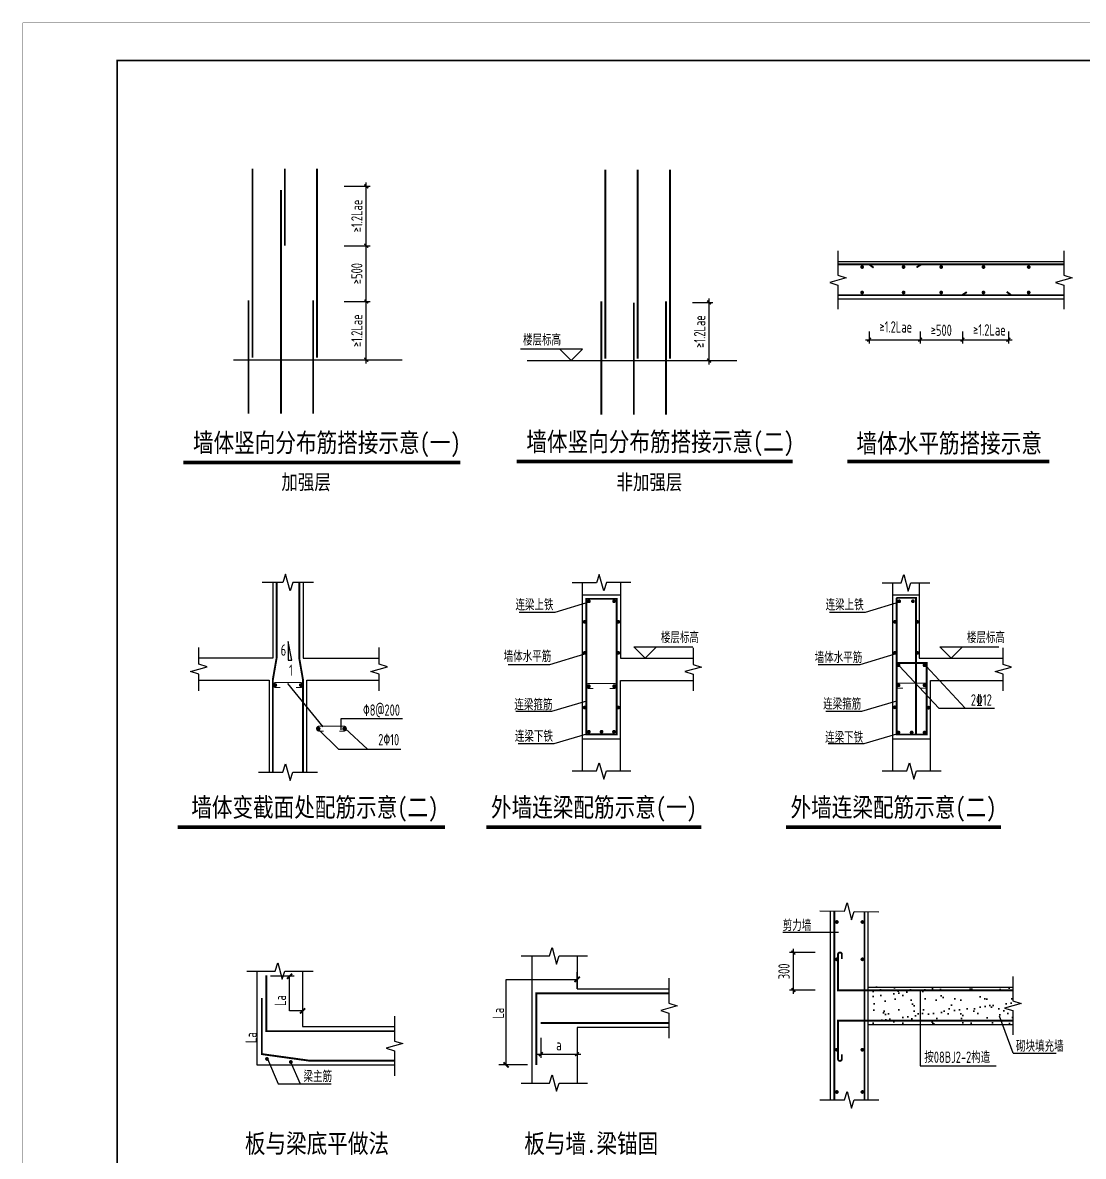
# Model space of a CAD drawing. Extents: x 1646991 to 1903782, y -359694 to -275762.
# Drawn here: x 1819677 to 1847761, y -330305 to -300289 of the extents above; entities that cross this region are included whole.
import ezdxf
from ezdxf.enums import TextEntityAlignment as Align

# ---------------------------------------------------------------- set-up
doc = ezdxf.new("R2010")
doc.units = 0
doc.header["$LTSCALE"] = 1000
doc.header["$MEASUREMENT"] = 0
doc.layers.get('0').update_dxf_attribs({"linetype": 'CONTINUOUS'})
doc.layers.get('Defpoints').update_dxf_attribs({"linetype": 'CONTINUOUS'})
for name, color, linetype in [('AXIS', 3, 'CONTINUOUS'), ('SHEET_LINE', 6, 'CONTINUOUS'), ('字', 3, 'CONTINUOUS'), ('线', 7, 'CONTINUOUS')]:
    doc.layers.add(name, color=color, linetype=linetype)
doc.layers.add('钢筋', color=1, linetype='CONTINUOUS', lineweight=35)
doc.styles.add('-黑体', font='simhei.ttf', dxfattribs={"width": 0.8})
doc.styles.add('TSSD_Dimension', font='Tssdeng.shx', dxfattribs={"width": 0.7, "bigfont": 'hztxt.shx'})
doc.dimstyles.new('TSSD_100_100', dxfattribs={"dimtxt": 300, "dimasz": 100, "dimexe": 100, "dimexo": 250, "dimgap": 100, "dimtad": 1, "dimdec": 0, "dimzin": 0, "dimdsep": 46, "dimtxsty": 'TSSD_Dimension', "dimblk": 'ARCHTICK', "dimcen": 0, "dimdle": 100, "dimclrt": 7, "dimadec": 0, "dimazin": 0, "dimtfac": 1, "dimtdec": 0, "dimtix": 1, "dimtmove": 2, "dimatfit": 3, "dimfxl": 1, "dimtolj": 1, "dimtzin": 0, "dimarcsym": 0})

# ---------------------------------------------------------------- blocks, each defined once
blk = doc.blocks.new('_ArchTick')
at = {"color": 0, "linetype": 'ByBlock', "const_width": 0.4}
blk.add_lwpolyline([(-0.5, -0.5), (0.5, 0.5)], dxfattribs=at)
blk = doc.blocks.new('*D31')
at = {"layer": 'AXIS', "color": 0, "lineweight": -2, "transparency": 16777216}
for p, q in [((1840661, -324912), (1839985, -324912)), ((1840085, -326004), (1840085, -324812)), ((1840661, -325904), (1839985, -325904))]:
    blk.add_line(p, q, dxfattribs=at)
at = {"layer": 'Defpoints', "color": 0, "transparency": 16777216}
for p in [(1840085, -324912), (1840911, -324912), (1840911, -325904)]:
    blk.add_point(p, dxfattribs=at)
at = {"layer": 'AXIS', "color": 0, "lineweight": -2, "transparency": 16777216, "xscale": 100, "yscale": 100, "zscale": 100}
for p, rotation in [((1840085, -324912), 90), ((1840085, -325904), 270)]:
    blk.add_blockref('_ArchTick', p, dxfattribs=dict(at, rotation=rotation))
at = {"layer": 'AXIS', "color": 7, "transparency": 16777216, "insert": (1839835, -325408), "char_height": 300, "attachment_point": 5, "rotation": 90, "style": 'TSSD_Dimension'}
blk.add_mtext('\\A1;300', dxfattribs=at)
blk = doc.blocks.new('*D44')
at = {"layer": 'AXIS', "color": 0, "lineweight": -2, "transparency": 16777216}
for p, q in [((1833395, -327165), (1833395, -327701)), ((1834355, -327165), (1834355, -327701)), ((1833295, -327601), (1834455, -327601))]:
    blk.add_line(p, q, dxfattribs=at)
at = {"layer": 'Defpoints', "color": 0, "transparency": 16777216}
for p in [(1833395, -326915), (1834355, -326915), (1834355, -327601)]:
    blk.add_point(p, dxfattribs=at)
at = {"layer": 'AXIS', "color": 0, "lineweight": -2, "transparency": 16777216, "xscale": 100, "yscale": 100, "zscale": 100, "rotation": 180}
blk.add_blockref('_ArchTick', (1833395, -327601), dxfattribs=at)
at = {"layer": 'AXIS', "color": 0, "lineweight": -2, "transparency": 16777216, "xscale": 100, "yscale": 100, "zscale": 100}
blk.add_blockref('_ArchTick', (1834355, -327601), dxfattribs=at)
at = {"layer": 'AXIS', "color": 7, "transparency": 16777216, "insert": (1833875, -327351), "char_height": 300, "attachment_point": 5, "style": 'TSSD_Dimension'}
blk.add_mtext('\\A1;a', dxfattribs=at)
blk = doc.blocks.new('*D47')
at = {"layer": 'AXIS', "color": 0, "lineweight": -2, "transparency": 16777216}
for p, q in [((1828775, -309315), (1828775, -307572)), ((1828192, -307672), (1828875, -307672)), ((1828192, -309215), (1828875, -309215))]:
    blk.add_line(p, q, dxfattribs=at)
at = {"layer": 'Defpoints', "color": 0, "transparency": 16777216}
for p in [(1827942, -307672), (1828775, -307672), (1827942, -309215)]:
    blk.add_point(p, dxfattribs=at)
at = {"layer": 'AXIS', "color": 0, "lineweight": -2, "transparency": 16777216, "xscale": 100, "yscale": 100, "zscale": 100}
for p, rotation in [((1828775, -307672), 90), ((1828775, -309215), 270)]:
    blk.add_blockref('_ArchTick', p, dxfattribs=dict(at, rotation=rotation))
at = {"layer": 'AXIS', "color": 7, "transparency": 16777216, "insert": (1828525, -308444), "char_height": 300, "attachment_point": 5, "rotation": 90, "style": 'TSSD_Dimension'}
blk.add_mtext('\\A1;≥1.2Lae', dxfattribs=at)
blk = doc.blocks.new('*D48')
at = {"layer": 'AXIS', "color": 0, "lineweight": -2, "transparency": 16777216}
for p, q in [((1828775, -307772), (1828775, -306094)), ((1828192, -306194), (1828875, -306194)), ((1828192, -307672), (1828875, -307672))]:
    blk.add_line(p, q, dxfattribs=at)
at = {"layer": 'Defpoints', "color": 0, "transparency": 16777216}
for p in [(1827942, -306194), (1828775, -306194), (1827942, -307672)]:
    blk.add_point(p, dxfattribs=at)
at = {"layer": 'AXIS', "color": 0, "lineweight": -2, "transparency": 16777216, "xscale": 100, "yscale": 100, "zscale": 100}
for p, rotation in [((1828775, -306194), 90), ((1828775, -307672), 270)]:
    blk.add_blockref('_ArchTick', p, dxfattribs=dict(at, rotation=rotation))
at = {"layer": 'AXIS', "color": 7, "transparency": 16777216, "insert": (1828525, -306933), "char_height": 300, "attachment_point": 5, "rotation": 90, "style": 'TSSD_Dimension'}
blk.add_mtext('\\A1;≥500 ', dxfattribs=at)
blk = doc.blocks.new('*D49')
at = {"layer": 'AXIS', "color": 0, "lineweight": -2, "transparency": 16777216}
for p, q in [((1828192, -304621), (1828875, -304621)), ((1828775, -306294), (1828775, -304521)), ((1828192, -306194), (1828875, -306194))]:
    blk.add_line(p, q, dxfattribs=at)
at = {"layer": 'Defpoints', "color": 0, "transparency": 16777216}
for p in [(1827942, -304621), (1828775, -304621), (1827942, -306194)]:
    blk.add_point(p, dxfattribs=at)
at = {"layer": 'AXIS', "color": 0, "lineweight": -2, "transparency": 16777216, "xscale": 100, "yscale": 100, "zscale": 100}
for p, rotation in [((1828775, -304621), 90), ((1828775, -306194), 270)]:
    blk.add_blockref('_ArchTick', p, dxfattribs=dict(at, rotation=rotation))
at = {"layer": 'AXIS', "color": 7, "transparency": 16777216, "insert": (1828525, -305407), "char_height": 300, "attachment_point": 5, "rotation": 90, "style": 'TSSD_Dimension'}
blk.add_mtext('\\A1;≥1.2Lae ', dxfattribs=at)
blk = doc.blocks.new('*D50')
at = {"layer": 'AXIS', "color": 0, "lineweight": -2, "transparency": 16777216}
for p, q in [((1837852, -309338), (1837852, -307595)), ((1837413, -307695), (1837952, -307695)), ((1837413, -309238), (1837952, -309238))]:
    blk.add_line(p, q, dxfattribs=at)
at = {"layer": 'Defpoints', "color": 0, "transparency": 16777216}
for p in [(1837163, -307695), (1837852, -307695), (1837163, -309238)]:
    blk.add_point(p, dxfattribs=at)
at = {"layer": 'AXIS', "color": 0, "lineweight": -2, "transparency": 16777216, "xscale": 100, "yscale": 100, "zscale": 100}
for p, rotation in [((1837852, -307695), 90), ((1837852, -309238), 270)]:
    blk.add_blockref('_ArchTick', p, dxfattribs=dict(at, rotation=rotation))
at = {"layer": 'AXIS', "color": 7, "transparency": 16777216, "insert": (1837602, -308467), "char_height": 300, "attachment_point": 5, "rotation": 90, "style": 'TSSD_Dimension'}
blk.add_mtext('\\A1;≥1.2Lae', dxfattribs=at)
blk = doc.blocks.new('*D51')
at = {"layer": 'AXIS', "color": 0, "lineweight": -2, "transparency": 16777216}
for p, q in [((1842092, -308462), (1842092, -308783)), ((1843442, -308462), (1843442, -308783)), ((1841992, -308683), (1843542, -308683))]:
    blk.add_line(p, q, dxfattribs=at)
at = {"layer": 'Defpoints', "color": 0, "transparency": 16777216}
for p in [(1842092, -308212), (1843442, -308212), (1843442, -308683)]:
    blk.add_point(p, dxfattribs=at)
at = {"layer": 'AXIS', "color": 0, "lineweight": -2, "transparency": 16777216, "xscale": 100, "yscale": 100, "zscale": 100, "rotation": 180}
blk.add_blockref('_ArchTick', (1842092, -308683), dxfattribs=at)
at = {"layer": 'AXIS', "color": 0, "lineweight": -2, "transparency": 16777216, "xscale": 100, "yscale": 100, "zscale": 100}
blk.add_blockref('_ArchTick', (1843442, -308683), dxfattribs=at)
at = {"layer": 'AXIS', "color": 7, "transparency": 16777216, "insert": (1842795, -308345), "char_height": 300, "attachment_point": 5, "style": 'TSSD_Dimension'}
blk.add_mtext('\\A1;≥1.2Lae', dxfattribs=at)
blk = doc.blocks.new('*D52')
at = {"layer": 'AXIS', "color": 0, "lineweight": -2, "transparency": 16777216}
for p, q in [((1843442, -308462), (1843442, -308783)), ((1844561, -308462), (1844561, -308783)), ((1843342, -308683), (1844661, -308683))]:
    blk.add_line(p, q, dxfattribs=at)
at = {"layer": 'Defpoints', "color": 0, "transparency": 16777216}
for p in [(1843442, -308212), (1844561, -308212), (1844561, -308683)]:
    blk.add_point(p, dxfattribs=at)
at = {"layer": 'AXIS', "color": 0, "lineweight": -2, "transparency": 16777216, "xscale": 100, "yscale": 100, "zscale": 100, "rotation": 180}
blk.add_blockref('_ArchTick', (1843442, -308683), dxfattribs=at)
at = {"layer": 'AXIS', "color": 0, "lineweight": -2, "transparency": 16777216, "xscale": 100, "yscale": 100, "zscale": 100}
blk.add_blockref('_ArchTick', (1844561, -308683), dxfattribs=at)
at = {"layer": 'AXIS', "color": 7, "transparency": 16777216, "insert": (1844001, -308433), "char_height": 300, "attachment_point": 5, "style": 'TSSD_Dimension'}
blk.add_mtext('\\A1;≥500', dxfattribs=at)
blk = doc.blocks.new('*D53')
at = {"layer": 'AXIS', "color": 0, "lineweight": -2, "transparency": 16777216}
for p, q in [((1844561, -308462), (1844561, -308783)), ((1845777, -308462), (1845777, -308783)), ((1844461, -308683), (1845877, -308683))]:
    blk.add_line(p, q, dxfattribs=at)
at = {"layer": 'Defpoints', "color": 0, "transparency": 16777216}
for p in [(1844561, -308212), (1845777, -308212), (1845777, -308683)]:
    blk.add_point(p, dxfattribs=at)
at = {"layer": 'AXIS', "color": 0, "lineweight": -2, "transparency": 16777216, "xscale": 100, "yscale": 100, "zscale": 100, "rotation": 180}
blk.add_blockref('_ArchTick', (1844561, -308683), dxfattribs=at)
at = {"layer": 'AXIS', "color": 0, "lineweight": -2, "transparency": 16777216, "xscale": 100, "yscale": 100, "zscale": 100}
blk.add_blockref('_ArchTick', (1845777, -308683), dxfattribs=at)
at = {"layer": 'AXIS', "color": 7, "transparency": 16777216, "insert": (1845274, -308424), "char_height": 300, "attachment_point": 5, "style": 'TSSD_Dimension'}
blk.add_mtext('\\A1;≥1.2Lae', dxfattribs=at)

msp = doc.modelspace()

# ---------------------------------------------------------------- hatches: boundary and pattern name
at = {"layer": '钢筋'}
h = msp.add_hatch(dxfattribs=at)
h.set_pattern_fill('AR-SAND', color=0, scale=10)
h.set_pattern_definition([(37.5, (1722697.84, -405597.16), (-16.0003, 489.4132), [0, -386.08, 0, -431.8, 0, -412.75]), (7.5, (1722697.84, -405597.16), (449.5233, 716.825), [0, -208.28, 0, -347.98, 0, -133.35]), (327.5, (1722385.42, -405597.16), (790.9924, 1.4372), [0, -127, 0, -457.2, 0, -596.9]), (317.5, (1722385.4, -405597.16), (763.5565, 222.9293), [0, -63.5, 0, -299.72, 0, -342.9])])
edge = h.paths.add_edge_path()
edge.add_line((1845899, -325826), (1845899, -326189.5))
edge.add_line((1845899, -326189.5), (1846115.5, -326258.4))
edge.add_line((1846115.5, -326258.4), (1845675.5, -326378.4))
edge.add_line((1845675.5, -326378.4), (1845895.5, -326448.4))
edge.add_line((1845895.5, -326448.4), (1845895.5, -326810.8))
edge.add_line((1845895.5, -325826), (1842066.5, -325826))
edge.add_line((1842066.5, -325826), (1842066.5, -326810.8))
edge.add_line((1842066.5, -326810.8), (1845895.5, -326810.8))

# ---------------------------------------------------------------- linework, layer by layer
at = {"layer": 'AXIS', "color": 0, "linetype": 'ByBlock'}
msp.add_line((1834355.2, -326993.9), (1834355.2, -327431.9), dxfattribs=at)
at = {"layer": 'SHEET_LINE'}
for points, const_width in [([(1819679.7, -359691.5), (1819679.7, -300291.5), (1903779.7, -300291.5), (1903779.7, -359691.5)], 5), ([(1822179.7, -358691.5), (1822179.7, -301291.5), (1902779.7, -301291.5), (1902779.7, -358691.5)], 50)]:
    msp.add_lwpolyline(points, close=True, dxfattribs=dict(at, const_width=const_width))
at = {"layer": '线', "linetype": 'Continuous'}
for p, q in [((1841264.7, -306614.1), (1847244.1, -306614.1)), ((1841264.7, -307598.9), (1847244.1, -307598.9)), ((1834502.1, -320102.4), (1834502.1, -315117.6)), ((1842715.6, -320102.4), (1842715.6, -315117.6)), ((1834502.1, -315435.1), (1835502.1, -315435.1)), ((1842715.6, -315435.1), (1843415.6, -315435.1)), ((1842889.7, -317322.9), (1843936.4, -318441.2)), ((1843596.5, -317328.9), (1844632, -318437.8)), ((1826688.8, -317781.9), (1827628.9, -318936.3)), ((1845411.6, -318444.2), (1843933.9, -318444.2)), ((1828212.3, -318979.1), (1828804, -319521.9)), ((1834502.1, -319252.9), (1835502.1, -319252.9)), ((1841066.5, -328810.8), (1841066.5, -323810.8)), ((1842066.5, -326810.8), (1842066.5, -323826)), ((1839806.8, -324372.9), (1841280.7, -324372.9)), ((1842066.5, -325826), (1845895.5, -325826)), ((1843444.4, -325909.6), (1843444.4, -327909.6)), ((1845904.5, -327576.9), (1845544.3, -326591.7)), ((1845904.5, -327576.9), (1847039.4, -327576.9)), ((1843444.4, -327909.6), (1845455.8, -327909.6))]:
    msp.add_line(p, q, dxfattribs=at)
at = {"layer": '线'}
for p, q in [((1833155.2, -324993.7), (1833155.2, -328364.4)), ((1834355.2, -325868.9), (1836789.9, -325868.9)), ((1826771.4, -327802.7), (1827027.8, -328389.2))]:
    msp.add_line(p, q, dxfattribs=at)
at = {"layer": '线', "color": 0, "linetype": 'ByBlock'}
for p, q in [((1826865.5, -325532.6), (1826238.3, -325532.6)), ((1833045.4, -327886), (1832281.3, -327886))]:
    msp.add_line(p, q, dxfattribs=at)
at = {"layer": '线'}
for points in [[(1841264.7, -306334.1), (1841264.7, -306976.5), (1841484.7, -307046.5), (1841044.7, -307166.5), (1841264.7, -307236.5), (1841264.7, -307878.9)], [(1847244.1, -306334.1), (1847244.1, -306976.5), (1847464.1, -307046.5), (1847024.1, -307166.5), (1847244.1, -307236.5), (1847244.1, -307878.9)], [(1833901.4, -308938.1), (1834201.4, -309238.1), (1834501.4, -308938.1), (1832862.8, -308938.1)], [(1827380, -315115.1), (1826830, -315115.1), (1826760, -315335.1), (1826640, -314895.1), (1826570, -315115.1), (1826020, -315115.1)], [(1835782.1, -315114.4), (1835132.1, -315116.1), (1835062.6, -315336.2), (1834941.5, -314896.5), (1834872.1, -315116.7), (1834222.1, -315118.3)], [(1842435.6, -315117.6), (1842935.6, -315117.6), (1843005.6, -314897.6), (1843125.6, -315337.6), (1843195.6, -315117.6), (1843695.6, -315117.6)], [(1824340.3, -317979.9), (1824340.3, -317537.5), (1824120.3, -317467.5), (1824560.3, -317347.5), (1824340.3, -317277.5), (1824340.3, -316835.1)], [(1829117.3, -317979.9), (1829117.3, -317537.5), (1828897.3, -317467.5), (1829337.3, -317347.5), (1829117.3, -317277.5), (1829117.3, -316835.1)], [(1836458.3, -316817.6), (1836158.3, -317117.6), (1835858.3, -316817.6), (1837421.8, -316817.6)], [(1837429.1, -316837.6), (1837429.1, -317280), (1837649.1, -317350), (1837209.1, -317470), (1837429.1, -317540), (1837429.1, -317982.4)], [(1844561.1, -316817.6), (1844261.1, -317117.6), (1843961.1, -316817.6), (1845524.7, -316817.6)], [(1845642.6, -317982.4), (1845642.6, -317540), (1845422.6, -317470), (1845862.6, -317350), (1845642.6, -317280), (1845642.6, -316837.6)], [(1825920, -320132.1), (1826570, -320132.1), (1826640, -319912.1), (1826760, -320352.1), (1826830, -320132.1), (1827480, -320132.1)], [(1834222.1, -320102.4), (1834872.1, -320102.4), (1834942.1, -319882.4), (1835062.1, -320322.4), (1835132.1, -320102.4), (1835782.1, -320102.4)], [(1842435.6, -320102.4), (1843085.6, -320102.4), (1843155.6, -319882.4), (1843275.6, -320322.4), (1843345.6, -320102.4), (1843995.6, -320102.4)], [(1840786.5, -323806.5), (1841436.5, -323816.4), (1841509.8, -323597.5), (1841623.1, -324039.3), (1841696.5, -323820.4), (1842346.4, -323830.3)], [(1832875.2, -324993.7), (1833625.2, -324993.7), (1833695.2, -324773.7), (1833815.2, -325213.7), (1833885.2, -324993.7), (1834635.2, -324993.7)], [(1834355.2, -324993.7), (1834355.2, -325868.9), (1834355.2, -325430.9)], [(1825609.4, -325398.8), (1826359.4, -325398.8), (1826429.4, -325178.8), (1826549.4, -325618.8), (1826619.4, -325398.8), (1827369.4, -325398.8)], [(1829524.1, -327894.3), (1825889.4, -327894.3), (1825889.4, -325398.8)], [(1827089.4, -326455.3), (1826744.7, -326455.3), (1826744.7, -325537.8)], [(1827089.4, -325398.8), (1827089.4, -326870.3), (1829524.1, -326870.3)], [(1836789.9, -325588.9), (1836789.9, -326251), (1837009.9, -326321), (1836569.9, -326441), (1836789.9, -326511), (1836789.9, -327173)], [(1845895.5, -325546), (1845895.5, -326188.4), (1846115.5, -326258.4), (1845675.5, -326378.4), (1845895.5, -326448.4), (1845895.5, -327090.8)], [(1829524.1, -326590.3), (1829524.1, -327252.3), (1829744.1, -327322.3), (1829304.1, -327442.3), (1829524.1, -327512.3), (1829524.1, -328174.3)], [(1836789.9, -326893), (1834355.2, -326893), (1834355.2, -328364.4)], [(1826155.8, -327728.2), (1826444.8, -328389.2), (1827846.6, -328389.2)], [(1832875.2, -328364.4), (1833625.2, -328364.4), (1833695.2, -328144.4), (1833815.2, -328584.4), (1833885.2, -328364.4), (1834635.2, -328364.4)], [(1840786.5, -328810.8), (1841436.5, -328810.8), (1841506.5, -328590.8), (1841626.5, -329030.8), (1841696.5, -328810.8), (1842346.5, -328810.8)]]:
    msp.add_lwpolyline(points, dxfattribs=at)
at = {"layer": '线', "linetype": 'Continuous'}
for points in [[(1825257.3, -309215), (1829729.6, -309215)], [(1833033, -309238.1), (1838589.5, -309238.1)], [(1826300, -315111.8), (1826300, -317115.1), (1824340.3, -317115.1)], [(1827100, -315115.1), (1827100, -317115.1), (1829117.3, -317115.1)], [(1835502.1, -315117.6), (1835502.1, -317117.6), (1837429.1, -317117.6)], [(1843415.6, -315117.6), (1843415.6, -317117.6), (1845642.6, -317117.6)], [(1834695.8, -315627.4), (1833770.4, -315902.3), (1832826.1, -315902.3)], [(1842909.3, -315627.4), (1841983.9, -315902.3), (1841039.6, -315902.3)], [(1834553, -317012.7), (1833627.6, -317287.5), (1832530.5, -317287.5)], [(1842766.5, -317012.7), (1841841.1, -317287.5), (1840744, -317287.5)], [(1824340.3, -317699.9), (1826200, -317699.9), (1826200, -320132.1)], [(1827200, -320132.1), (1827200, -317699.9), (1829117.3, -317699.9)], [(1835502.1, -320102.4), (1835502.1, -317702.4), (1837429.1, -317702.4)], [(1843715.6, -320102.4), (1843715.6, -317702.4), (1845642.6, -317702.4)], [(1834602.1, -318255.3), (1833676.6, -318530.1), (1832732.3, -318530.1)], [(1842815.6, -318255.3), (1841890.1, -318530.1), (1840945.9, -318530.1)], [(1828111, -319016.6), (1828111, -318716.6), (1829731.5, -318716.6)], [(1827495.3, -318982.5), (1828041.2, -319521.9), (1829693.7, -319521.9)], [(1834663.9, -319112.5), (1833738.5, -319387.4), (1832794.2, -319387.4)], [(1842877.4, -319112.5), (1841952, -319387.4), (1841007.7, -319387.4)], [(1842715.6, -319252.9), (1843715.6, -319252.9)], [(1842066.5, -328810.8), (1842066.5, -326810.8), (1845895.5, -326810.8)]]:
    msp.add_lwpolyline(points, dxfattribs=at)
at = {"layer": '线', "color": 2, "linetype": 'Continuous', "const_width": 100}
for points in [[(1832754.1, -311910.6), (1840065.3, -311910.6)], [(1841516, -311910.6), (1846863.9, -311910.6)], [(1823927, -311935.4), (1831269.6, -311935.4)], [(1823783.7, -321590), (1830857.7, -321590)], [(1831951.6, -321590), (1837647.6, -321590)], [(1839884, -321590), (1845579.9, -321590)]]:
    msp.add_lwpolyline(points, dxfattribs=at)
at = {"layer": '线', "linetype": 'Continuous'}
msp.add_lwpolyline([(1826707.7, -317171.2), (1826807.7, -317171.2), (1826707.7, -316671.2)], close=True, dxfattribs=at)
at = {"layer": '线', "const_width": 50}
for points in [[(1826674.7, -325606.8), (1826814.7, -325466.8)], [(1834429.4, -325550.5), (1834289.4, -325690.5)], [(1827019.4, -326525.3), (1827159.4, -326385.3)], [(1832405.8, -327816), (1832545.8, -327956)]]:
    msp.add_lwpolyline(points, dxfattribs=at)
at = {"layer": '线', "color": 0, "linetype": 'ByBlock'}
msp.add_lwpolyline([(1832475.8, -327885), (1832475.8, -325620.5), (1834355.2, -325620.5)], dxfattribs=at)
at = {"layer": '钢筋', "const_width": 50}
for points in [[(1825761.6, -309158.6), (1825761.6, -304158.6)], [(1826619.4, -306195.1), (1826619.4, -304158.6)], [(1827471.6, -309158.6), (1827471.6, -304158.6)], [(1835105.1, -309181.7), (1835105.1, -304181.7)], [(1835962.9, -309181.7), (1835962.9, -304181.7)], [(1836815.2, -309181.7), (1836815.2, -304181.7)], [(1826515.4, -310644.9), (1826515.4, -304716.7)], [(1841264.7, -306687.9), (1841264.7, -306687.9), (1843469.3, -306687.9), (1843344.6, -306768.9), (1843344.6, -306768.9)], [(1847244.1, -306687.9), (1847244.1, -306687.9), (1842090.1, -306687.9), (1842208.8, -306778), (1842208.8, -306778)], [(1825657.6, -310644.9), (1825657.6, -307644.9)], [(1827367.6, -310644.9), (1827367.6, -307644.9)], [(1835001.1, -310668), (1835001.1, -307668)], [(1836711.2, -310668), (1836711.2, -307668)], [(1841264.7, -307503.2), (1841264.7, -307503.2), (1845850.1, -307503.2), (1845731.4, -307413.2), (1845731.4, -307413.2)], [(1847244.1, -307503.2), (1847244.1, -307503.2), (1844550.6, -307503.2), (1844675.3, -307422.2), (1844675.3, -307422.2)], [(1835858.9, -310668), (1835858.9, -307703.3)], [(1826300, -320132.1), (1826300, -317692.2), (1826400, -317115.1), (1826400, -315111.8)], [(1827000, -315115.1), (1827000, -317115.1), (1827100, -317692.2), (1827100, -320132.1)], [(1834602.1, -315543.5), (1835402.1, -315543.5), (1835402.1, -319135.3), (1834602.1, -319130.9), (1834602.1, -315543.5)], [(1842812.8, -315518.4), (1843332.6, -315518.4), (1843332.6, -319135.3), (1842815.6, -319135.3), (1842815.6, -315518.4)], [(1842815.6, -317243.5), (1843615.6, -317243.5), (1843615.6, -319135.3), (1842815.6, -319135.3), (1842815.6, -317784.4)], [(1841166.5, -328810.8), (1841166.5, -323810.8)], [(1841966.5, -323826), (1841966.5, -328810.8)], [(1829524.1, -326990.3), (1826129.4, -326990.3), (1826129.4, -325515.7)], [(1833275.2, -327886), (1833275.2, -325988.9), (1836789.9, -325988.9)], [(1829524.1, -327774.3), (1827277.5, -327774.3), (1826009.4, -327599.1), (1826009.4, -326110.1)], [(1836789.9, -326773), (1833395.2, -326773)]]:
    msp.add_lwpolyline(points, dxfattribs=at)
for points in [[(1841929, -306758.7, 1), (1841879, -306758.7, 1)], [(1843027.1, -306758.7, 1), (1842977.1, -306758.7, 1)], [(1844023.2, -306758.7, 1), (1843973.2, -306758.7, 1)], [(1845141.8, -306758.7, 1), (1845091.8, -306758.7, 1)], [(1846339.2, -306758.7, 1), (1846289.2, -306758.7, 1)], [(1841929, -307433.4, 1), (1841879, -307433.4, 1)], [(1843027.1, -307433.4, 1), (1842977.1, -307433.4, 1)], [(1844023.2, -307433.4, 1), (1843973.2, -307433.4, 1)], [(1845141.8, -307433.4, 1), (1845091.8, -307433.4, 1)], [(1846339.2, -307433.4, 1), (1846289.2, -307433.4, 1)], [(1834695, -315608.3, 1), (1834645, -315608.3, 1)], [(1835360.6, -315608.3, 1), (1835310.6, -315608.3, 1)], [(1842861.3, -315608.3, -1), (1842911.3, -315608.3, -1)], [(1843274.1, -315608.3, 1), (1843224.1, -315608.3, 1)], [(1834581.4, -316154, 1), (1834531.4, -316154, 1)], [(1835476, -316154, 1), (1835426, -316154, 1)], [(1842745.9, -316154, -1), (1842795.9, -316154, -1)], [(1843389.5, -316154, 1), (1843339.5, -316154, 1)], [(1834581.4, -316976.3, 1), (1834531.4, -316976.3, 1)], [(1835476, -316976.3, 1), (1835426, -316976.3, 1)], [(1842745.9, -316976.3, -1), (1842795.9, -316976.3, -1)], [(1843389.5, -316976.3, 1), (1843339.5, -316976.3, 1)], [(1842843.1, -317303.3, -1), (1842893.1, -317303.3, -1)], [(1843581.3, -317303.3, 1), (1843531.3, -317303.3, 1)], [(1826391, -317828.2, 1), (1826341, -317828.2, 1)], [(1827065.2, -317828.2, 1), (1827015.2, -317828.2, 1)], [(1834695, -317860, 1), (1834645, -317860, 1)], [(1835360.6, -317860, 1), (1835310.6, -317860, 1)], [(1842843.1, -317832.6, -1), (1842893.1, -317832.6, -1)], [(1843581.3, -317832.6, 1), (1843531.3, -317832.6, 1)], [(1834581.4, -318423.8, 1), (1834531.4, -318423.8, 1)], [(1835476, -318423.8, 1), (1835426, -318423.8, 1)], [(1842746.8, -318416, -1), (1842796.8, -318416, -1)], [(1843638.3, -318426.2, -1), (1843688.3, -318426.2, -1)], [(1827538.2, -318982.5, 1), (1827488.2, -318982.5, 1)], [(1828212.5, -318982.5, 1), (1828162.5, -318982.5, 1)], [(1834693.3, -319064.1, 1), (1834643.3, -319064.1, 1)], [(1835028.9, -319064.1, 1), (1834978.9, -319064.1, 1)], [(1835359, -319064.1, 1), (1835309, -319064.1, 1)], [(1842843.1, -319083.9, -1), (1842893.1, -319083.9, -1)], [(1843190.5, -319083.9, -1), (1843240.5, -319083.9, -1)], [(1843581.3, -319083.9, 1), (1843531.3, -319083.9, 1)], [(1841209.1, -324101.1, 1), (1841259.1, -324101.1, 1)], [(1841885, -324101.1, 1), (1841935, -324101.1, 1)], [(1841209.1, -325089.1, 1), (1841259.1, -325089.1, 1)], [(1841885, -325089.1, 1), (1841935, -325089.1, 1)], [(1841209.1, -327482.9, 1), (1841259.1, -327482.9, 1)], [(1841885, -327482.9, 1), (1841935, -327482.9, 1)], [(1826121.2, -327727.7, 1), (1826171.2, -327727.7, 1)], [(1826752.9, -327807.4, 1), (1826802.9, -327807.4, 1)], [(1841209.1, -328601.6, 1), (1841259.1, -328601.6, 1)], [(1841885, -328601.6, 1), (1841935, -328601.6, 1)]]:
    msp.add_lwpolyline(points, format="xyb", close=True, dxfattribs=at)
at = {"layer": '钢筋'}
for points, const_width in [([(1826497.7, -317891.3), (1826377.7, -317891.3, -1), (1826377.7, -317761.3), (1827033.4, -317761.3, -1), (1827033.4, -317891.3), (1826913.4, -317891.3)], 30), ([(1834790, -317916.4), (1834670, -317916.4, -1), (1834670, -317786.4), (1835335.6, -317786.4, -1), (1835335.6, -317916.4), (1835215.6, -317916.4)], 30), ([(1842988.1, -317908.7), (1842868.1, -317908.7, -1), (1842868.1, -317778.7), (1843556.3, -317778.7, -1), (1843556.3, -317908.7), (1843436.3, -317908.7)], 30), ([(1827645, -319045.6), (1827525, -319045.6, -1), (1827525, -318915.6), (1828180.6, -318915.6, -1), (1828180.6, -319045.6), (1828060.6, -319045.6)], 30), ([(1845895.5, -325910.8), (1841266.5, -325910.8), (1841266.5, -324958.2, -1), (1841366.5, -324958.2), (1841366.5, -325078.2)], 50), ([(1845895.5, -326710.8), (1841266.5, -326710.8), (1841266.5, -327728.8, 1), (1841366.5, -327728.8), (1841366.5, -327608.8)], 50)]:
    msp.add_lwpolyline(points, format="xyb", dxfattribs=dict(at, const_width=const_width))

# ---------------------------------------------------------------- texts
at = {"layer": '字', "style": 'TSSD_Dimension', "width": 0.7}
for s, p in [('楼层标高', (1832924.7, -308838.1)), ('楼层标高', (1836575.4, -316717.6)), ('楼层标高', (1844678.3, -316717.6)), ('6', (1826509.9, -317049.4)), ('1', (1826731.6, -317584.5)), ('2\x8412', (1844783.6, -318370.2)), ('\x828@200', (1828687.5, -318639.6)), ('2\x8210', (1829091.8, -319423.1)), ('剪力墙', (1839801.2, -324340.8)), ('砌块填充墙', (1845978.7, -327538.7)), ('按08BJ2-2构造', (1843550.5, -327830.5)), ('梁主筋', (1827112.9, -328339.2))]:
    msp.add_text(s, height=300, dxfattribs=at).set_placement(p)
at = {"layer": '字', "color": 4, "style": '-黑体', "width": 0.8}
for s, p in [('墙体竖向分布筋搭接示意(一)', (1827731.2, -311436.1)), ('墙体竖向分布筋搭接示意(二)', (1836558.3, -311411.3)), ('墙体水平筋搭接示意', (1844209.9, -311411.3)), ('墙体变截面处配筋示意(二)', (1827413.6, -321090.7)), ('外墙连梁配筋示意(一)', (1834803.9, -321090.7)), ('外墙连梁配筋示意(二)', (1842736.2, -321090.7))]:
    msp.add_text(s, height=500, dxfattribs=at).set_placement(p, align=Align.MIDDLE)
at = {"layer": '字', "color": 0, "style": '-黑体', "width": 0.8}
for s, p in [('加强层', (1827182, -312449.1)), ('非加强层', (1836271.3, -312449.1))]:
    msp.add_text(s, height=400, dxfattribs=at).set_placement(p, align=Align.MIDDLE)
at = {"layer": '字', "style": 'TSSD_Dimension', "width": 0.7}
for s, p in [('连梁上铁', (1833227.9, -315686.9)), ('连梁上铁', (1841441.4, -315686.9)), ('墙体水平筋', (1833043.2, -317052.7)), ('墙体水平筋', (1841278.3, -317081.5)), ('连梁箍筋', (1833201, -318330.4)), ('连梁箍筋', (1841376, -318312.7)), ('连梁下铁', (1833214.4, -319166.8)), ('连梁下铁', (1841428, -319195.2))]:
    msp.add_text(s, height=300, dxfattribs=at).set_placement(p, align=Align.MIDDLE)
for p in [(1826499.6, -326180.6), (1832271.3, -326516.1), (1825724.6, -327163.6)]:
    msp.add_text('La', height=300, rotation=90, dxfattribs=at).set_placement(p, align=Align.MIDDLE_CENTER)
at = {"layer": '字', "color": 4, "style": '-黑体', "width": 0.8}
for s, p in [('板与梁底平做法', (1825559.8, -330214.3)), ('板与墙.梁锚固', (1832959.1, -330214.3))]:
    msp.add_text(s, height=500, dxfattribs=at).set_placement(p)

# ---------------------------------------------------------------- dimensions: what is measured, and where the dimension line sits
at = {"layer": 'AXIS'}
for base, p1, p2, text, picture, middle in [((1828775.1, -304620.6), (1827942.5, -306193.9), (1827942.5, -304620.6), '≥1.2Lae ', '*D49', (1828525.1, -305407.3)), ((1828775.1, -306193.9), (1827942.5, -307672.3), (1827942.5, -306193.9), '≥500 ', '*D48', (1828525.1, -306933.1)), ((1828775.1, -307672.3), (1827942.5, -309215), (1827942.5, -307672.3), '≥1.2Lae', '*D47', (1828525.1, -308443.7)), ((1837852.3, -307695.4), (1837163.5, -309238.1), (1837163.5, -307695.4), '≥1.2Lae', '*D50', (1837602.3, -308466.7))]:
    dim = msp.add_linear_dim(base=base, p1=p1, p2=p2, angle=90, text=text, dimstyle='TSSD_100_100', override={"dimtxt": 300, "dimtxsty": 'TSSD_Dimension'}, dxfattribs=at)
    dim.commit()
    dim.dimension.update_dxf_attribs({"geometry": picture, "text_midpoint": middle})
for base, p1, p2, picture, middle in [((1843441.9, -308683.2), (1842091.9, -308211.6), (1843441.9, -308211.6), '*D51', (1842795, -308345.3)), ((1845777.1, -308683.2), (1844560.9, -308211.6), (1845777.1, -308211.6), '*D53', (1845273.6, -308424.3))]:
    dim = msp.add_linear_dim(base=base, p1=p1, p2=p2, text='≥1.2Lae', dimstyle='TSSD_100_100', override={"dimtxt": 300, "dimtxsty": 'TSSD_Dimension'}, dxfattribs=at)
    dim.commit()
    dim.dimension.update_dxf_attribs({"geometry": picture, "text_midpoint": middle, "dimtype": 128})
dim = msp.add_linear_dim(base=(1844560.9, -308683.2), p1=(1843441.9, -308211.6), p2=(1844560.9, -308211.6), text='≥500', dimstyle='TSSD_100_100', override={"dimtxt": 300, "dimtxsty": 'TSSD_Dimension'}, dxfattribs=at)
dim.commit()
dim.dimension.update_dxf_attribs({"geometry": '*D52', "text_midpoint": (1844001.4, -308433.2)})
for p1, p2, distance, text, picture, middle in [((1840910.7, -325903.8), (1840910.7, -324911.8), 825.8, '300', '*D31', (1839834.9, -325407.8)), ((1833395.2, -326914.7), (1834355.2, -326914.7), -686.5, 'a', '*D44', (1833875.2, -327351.2))]:
    dim = msp.add_aligned_dim(p1=p1, p2=p2, distance=distance, text=text, dimstyle='TSSD_100_100', override={"dimtxt": 300, "dimtxsty": 'TSSD_Dimension'}, dxfattribs=at)
    dim.commit()
    dim.dimension.update_dxf_attribs({"geometry": picture, "text_midpoint": middle})

doc.saveas('drawing.dxf')
